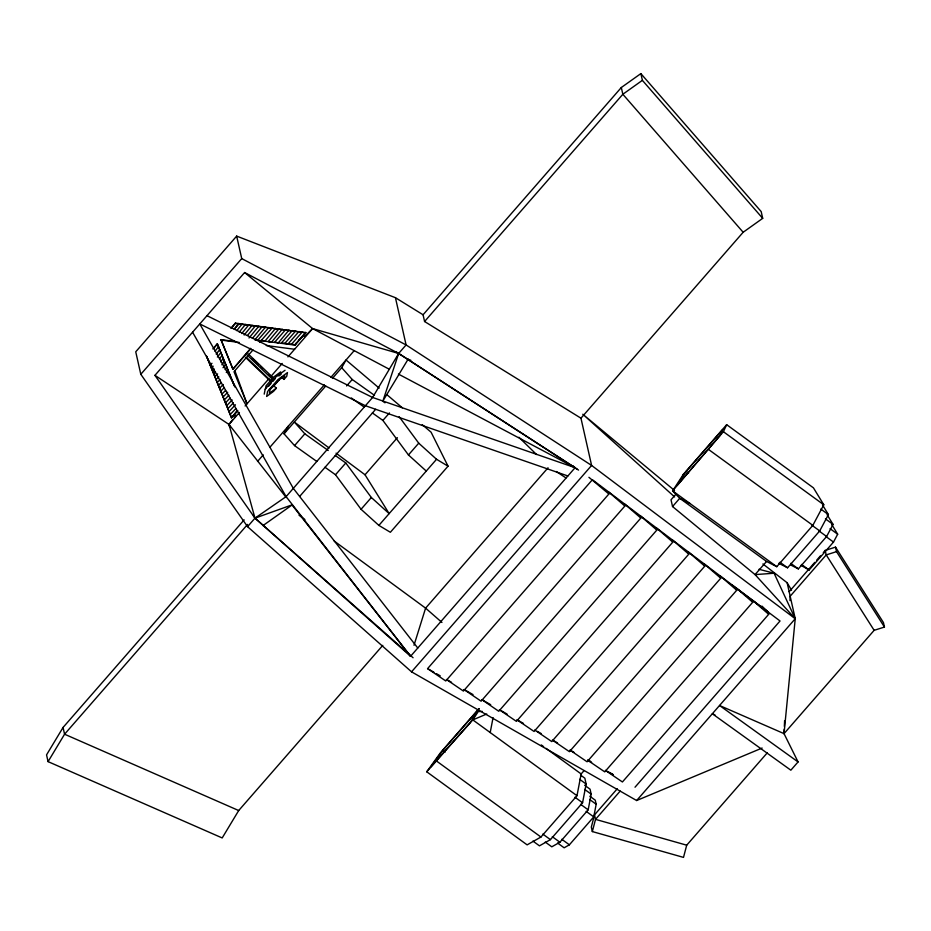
<?xml version="1.0" encoding="UTF-8"?>
<svg xmlns="http://www.w3.org/2000/svg" width="931" height="931" viewBox="0 0 931 931"><rect width="100%" height="100%" fill="white"/><g stroke="black" fill="none" stroke-linecap="round" stroke-linejoin="round"><path stroke-width="1.4" d="M714.973 714.903L712.331 713.763L790.85 770.193L798.065 761.93L784.03 733.628L784.216 729.287M784.344 726.389L784.612 720.606M789.977 600.565L790.175 596.224L826.216 554.911L836.527 551.641L884.45 627.063L874.139 630.322L784.03 733.628L719.547 705.5L798.065 761.93M784.03 733.628L795.237 618.719L787.126 582.725L762.896 563.942M264.218 394.139L265.172 389.17L275.576 377.241L285.037 370.27M265.358 389.437L266.057 385.783L273.714 377.008L280.673 371.888M281.581 377.09L284.002 379.406L284.7 375.752L277.752 380.872L270.095 389.647L269.385 393.301L276.344 388.18L273.923 385.865L269.292 389.274M490.206 732.546L493.069 717.592M478.906 708.689L440.351 752.888L426.735 771.787L527.121 844.859L540.946 837.039L576.987 795.714L581.153 773.952L584.028 770.67M532.928 841.089L539.456 845.837L550.43 839.634L582.573 802.778L586.158 784.053L584.843 778.2L580.502 775.034M545.263 842.066L551.792 846.814L559.903 842.229L588.171 809.83L591.173 794.143L590.056 789.185L584.621 785.229M557.599 843.044L564.128 847.792L569.388 844.813L593.757 816.883L596.177 804.244L595.258 800.183L589.823 796.226M617.276 788.755L594.513 814.858L591.325 827.065L592.337 831.569L683.505 857.393L686.706 845.185L767.33 752.76M592.337 831.569L595.526 819.361L620.186 791.082M682.609 476.928L683.412 474.275L726.669 424.687L813.45 487.856L823.784 504.788L812.833 525.363L776.78 566.688L766.539 561.451L679.746 498.283L672.613 490.858L683.412 474.275M414.004 645.276L425.595 608.141L548.033 467.781M776.78 566.688L672.613 490.858L723.399 431.716L726.669 424.687M778.747 563.29L787.568 567.782L819.722 530.926L828.415 514.599L822.48 504.881M790.966 565.117L798.356 568.888L826.612 536.489L833.047 524.409L827.077 514.634M801.009 565.361L809.144 569.993L833.501 542.063L837.679 534.219L831.662 524.362M316.784 461.439L294.557 445.612L284.048 433.823L288.354 426.119M332.379 378.417L341.724 367.71L346.029 360.006L379.161 388.122M244.143 519.87L63.052 727.46L46.55 754.878L48.075 761.628L222.195 837.947L238.697 810.54L382.769 645.381M48.075 761.628L64.576 734.21L247.576 524.432M408.092 359.226L382.885 401.028L398.654 353.454L406.091 344.935L395.442 297.699L236.66 236.102L135.74 351.802L140.802 374.297L247.553 526.667L411.549 671.833L636.641 800.532L762.128 748.035M686.217 471.354L677.012 485.505L719.884 435.627L722.724 429.517L686.217 471.354L688.568 473.064M442.714 750.491L430.89 766.9L470.004 722.805L479.209 708.654L442.714 750.491L445.065 752.201M413.073 657.752L254.989 518.148L229.003 424.455L232.506 419.869M234.251 417.588L236.009 415.296M236.858 411.409L231.493 417.844L206.554 356.154L227.478 407.685M237.801 410.606L231.493 417.844L236.823 411.199M140.802 374.297L241.734 258.597L236.66 236.102M577.406 469.433L575.09 467.699L410.571 656.285L254.989 518.148L154.942 375.344L244.62 272.539L398.654 353.454L578.547 470.097M212.862 348.927L217.365 343.76L234.018 385.027M230.923 328.271L235.427 323.104L305.787 332.728L294.976 345.122L254.815 339.873L265.556 327.049M213.839 348.322L217.365 343.76M231.9 327.665L235.427 323.104M215.026 351.243L218.541 346.646M234.344 329.143L238.778 323.546M216.213 354.164L219.728 349.567M236.788 330.61L242.118 323.988M211.989 363.276L210.103 364.905M217.389 357.073L220.903 352.477M239.244 332.088L245.47 324.419M213.176 366.186L211.29 367.826M219.483 358.959L222.09 355.398M241.688 333.554L248.821 324.861M214.351 369.107L212.477 370.747M220.659 361.88L223.277 358.319M244.131 335.02L252.161 325.291M215.538 372.028L213.665 373.657M221.846 364.789L224.464 361.228M247.471 335.463L255.513 325.734M217.621 373.913L214.84 376.578M223.033 367.71L225.639 364.149M249.019 337.965L258.853 326.176M218.808 376.822L216.027 379.487M225.116 369.595L226.827 367.058M252.371 338.407L262.205 326.606M219.995 379.743L217.214 382.408M226.303 372.516L228.014 369.979M250.742 348.741L232.878 369.211L250.66 348.31M221.171 382.653L218.401 385.329M253.034 349.893L233.995 371.713L247.018 403.798L234.798 370.526M259.586 342.375L261.39 340.315L264.858 341.188L275.588 328.352M223.265 384.538L219.576 388.239M224.441 387.459L220.763 391.16M225.628 390.38L221.95 394.081M227.711 392.254L223.137 396.99M228.898 395.175L224.313 399.911M230.085 398.096L225.5 402.832M232.168 399.981L226.687 405.741M233.355 402.89L227.874 408.662L231.423 417.414M235.438 404.776L229.049 411.572M235.718 408.732L230.236 414.493M154.942 375.344L229.003 424.455L229.876 427.224L229.003 424.455L239.43 412.491M245.121 405.974L268.908 378.708M270.816 376.531L282.233 363.439M287.947 356.887L312.618 328.596L398.654 353.454L575.09 467.699L372.609 397.467L206.985 315.679M268.524 386.353L271.072 383.432M272.771 381.477L275.332 378.556M273.923 385.865L279.288 379.72M276.344 388.18L273.586 391.334L266.638 396.466L267.593 391.497L277.997 379.557L287.458 372.586L286.76 376.24L284.002 379.406M257.538 461.439L263.264 454.875M269.943 447.206L324.349 384.852M330.901 377.346L353.931 350.94M284.048 433.823L325.734 386.028M294.557 445.612L304.833 433.834L294.324 422.034L329.097 447.974M346.623 385.923L352.232 379.499L341.724 367.71M580.956 418.194L424.583 321.521L423.07 314.771L621.314 87.514L640.865 73.607L761.186 211.593L762.698 218.343L743.159 232.261L580.956 418.194L591.604 465.442L795.237 618.719L636.641 800.532M424.583 321.521L622.839 94.264L642.378 80.345L640.865 73.607M247.553 526.667L254.989 518.148L286.108 496.63L372.609 397.467L398.654 353.454L396.21 351.906M299.631 496.467L375.67 409.291M422.243 424.676L431.076 432.182L448.044 466.175L390.368 532.276L378.87 525.398L361.053 509.28L335.509 474.752L345.785 462.975L335.253 455.48M426.258 471.063L408.453 454.956L382.897 420.428L389.437 412.933M345.785 462.975L371.341 497.503L389.146 513.609L365.033 474.775L397.397 437.675M361.053 509.28L371.341 497.503M408.453 454.956L418.729 443.168L399.143 416.704M378.87 525.398L436.546 459.286L448.044 466.175M411.549 671.833L591.604 465.442L406.091 344.935L241.734 258.597M446.391 679.49L463.429 691.07L624.852 506.033L608.362 491.754L608.874 494L445.763 680.968L427.585 668.621L592.384 479.721L780.038 620.977L635.012 787.219M490.684 704.697L481.851 699.647L498.76 711.272L656.821 530.088L640.33 515.809L640.831 518.055L481.094 701.171L464.057 689.592M426.735 771.787L472.82 719.896L478.208 711.598L482.258 711.389M676.43 493.605L671.018 499.796L672.543 506.545L755.064 574.602L795.237 618.719L774.092 573.24L759.021 569.283M672.543 506.545L679.746 498.283L689.999 503.52M517.054 719.896L534.091 731.475L688.777 554.154L672.287 539.864L672.799 542.121L516.426 721.374L499.388 709.794M552.386 740.098L569.423 751.678L720.745 578.209L704.255 563.93L704.767 566.176L551.757 741.576L534.72 729.997M587.717 760.301L604.754 771.869L752.713 602.264L736.223 587.985L736.724 590.242L587.089 761.779L570.051 750.2M766.539 561.451L755.064 574.602L774.092 573.24M761.872 606.058L768.18 612.051L768.692 614.297L622.42 781.97L605.383 770.391L613.075 774.673M789.162 591.732L814.765 562.371M816.662 560.194L820.455 555.842M823.307 552.583L825.203 550.407L835.514 547.137L883.438 622.56L884.45 627.063M294.976 345.122L296.675 342.62M298.479 340.56L305.717 332.297M234.309 328.957L238.848 323.976M294.859 344.691L305.787 332.728L235.508 323.534M304.39 336.778L312.618 328.596L389.437 369.316M278.811 375.996L281.127 374.285M262.949 525.608L292.415 504.73L254.989 518.148L253.43 515.704M486.762 713.996L472.82 719.896L576.987 795.714M275.902 342.212L278.241 342.934L288.982 330.109M282.593 343.085L287.051 343.667M289.285 343.958L293.742 344.54M232.878 369.211L220.973 339.629L234.915 341.456M266.289 345.552L294.603 349.253M221.054 340.059L239.174 342.433M686.706 845.185L595.526 819.361L594.513 814.858M567.875 475.962L365.406 405.73L199.781 323.941L293.312 488.368L417.775 648.023M408.139 359.25L410.85 360.285M238.697 810.54L64.576 734.21L63.052 727.46M398.398 374.064L575.09 467.699L572.868 465.826M427.585 668.621L433.904 672.229M436.418 673.672L440.212 675.836M447.776 680.165L451.558 682.33M464.185 689.545L473.018 694.596M499.516 709.748L507.081 714.077M517.182 719.849L523.49 723.457M537.362 731.394L541.155 733.558M553.77 740.762L557.553 742.926M570.179 750.142L573.962 752.306M587.845 760.243L591.627 762.408M588.148 759.999L590.65 761.465M609.398 772.416L613.157 774.615M395.442 297.699L423.07 314.771M556.249 471.505L565.943 477.929M588.916 477.312L608.874 494M352.232 379.499L374.46 395.326M382.653 401.145L384.992 402.82M351.313 397.944L364.184 407.103M372.377 412.933L382.897 420.428M304.833 433.834L328.236 450.488M324.977 467.257L335.509 474.752M723.399 431.716L823.784 504.788M820.805 509.059L828.415 514.599M825.436 518.87L833.047 524.409M830.068 528.68L837.679 534.219M708.654 449.545L812.833 525.363M812.111 525.398L819.722 530.926M819.001 530.961L826.612 536.489M825.902 536.524L833.501 542.063M801.533 564.454L809.144 569.993M790.745 563.348L798.356 568.888M779.957 562.254L787.568 567.782M541.283 744.928L543.623 746.639M545.973 748.349L581.153 773.952M579.641 779.305L586.158 784.053M584.645 789.395L591.173 794.143M589.66 799.496L596.177 804.244M574.974 797.239L582.573 802.778M580.56 804.291L588.171 809.83M586.146 811.355L593.757 816.883M561.789 839.285L569.388 844.813M552.304 836.69L559.903 842.229M542.82 834.095L550.43 839.634M436.767 761.209L540.946 837.039M299.037 515.227L304.891 519.533M334.194 541.039L425.595 608.141L441.946 622.443M732.127 585.087L768.18 612.051M336.056 453.164L365.033 474.775M244.62 272.539L312.618 328.596M674.521 490.486L582.783 414.237L674.603 496.933M386.9 394.686L402.355 407.813M768.692 614.297L752.201 600.018L752.713 602.264M736.724 590.242L720.233 575.963L720.745 578.209M704.767 566.176L688.277 551.897L688.777 554.154M672.799 542.121L656.308 527.842L656.821 530.088M640.831 518.055L624.34 503.776L624.852 506.033M418.729 443.168L436.546 459.286M248.24 353.908L273.411 378.009M252.301 358.61L258.597 364.638M260.692 366.651L262.786 368.653M269.082 374.681L273.272 378.696M246.936 354.874L272.096 378.975M246.54 357.527L271.701 381.629M245.365 357.213L270.525 381.314M518.904 437.267L536.535 454.514M642.378 80.345L762.698 218.343M743.159 232.261L622.839 94.264L621.314 87.514M229.003 424.455L286.248 497.55M292.509 505.545L410.571 656.285L286.108 496.63L192.566 332.204M874.139 630.322L826.216 554.911L825.203 550.407M787.126 582.725L791.536 590.173M220.973 339.629L232.808 368.781M217.447 344.191L234.81 386.97M291.519 344.249L302.366 331.855M288.168 343.807L299.014 331.424M284.816 343.376L295.674 330.982M281.476 342.934L292.322 330.54M274.785 342.061L285.631 329.667M261.39 340.315L272.248 327.921M258.05 339.873L268.896 327.479M835.514 547.137L836.527 551.641M282.279 329.237L271.549 342.061L268.198 341.619L278.939 328.794"/></g></svg>
